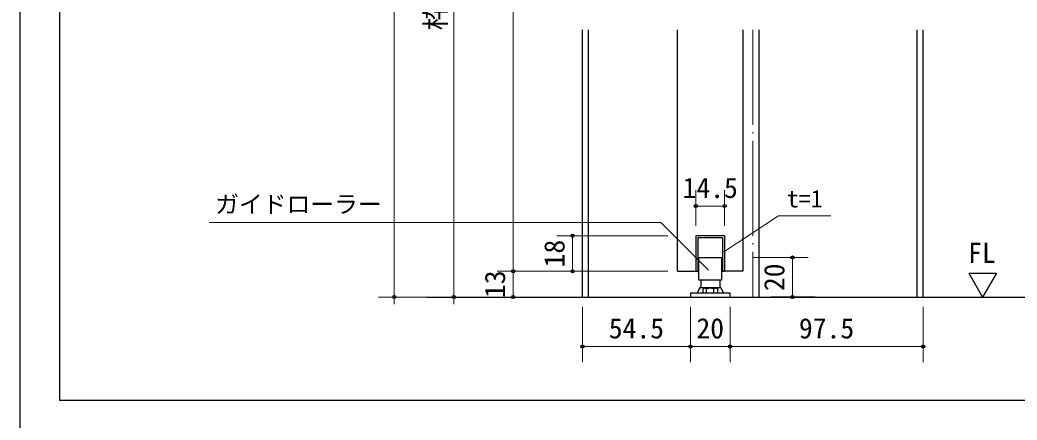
# Model space of a CAD drawing. Units: millimetres at full size; details may follow other scales. Extents: x -800 to 800, y -560 to 560.
# Drawn here: x -800 to -297, y -34 to 168 of the extents above; entities that cross this region are included whole.
import ezdxf
from ezdxf.enums import TextEntityAlignment as Align

# ---------------------------------------------------------------- set-up
doc = ezdxf.new("R2010")
doc.units = ezdxf.units.MM
doc.header["$LTSCALE"] = 4
doc.header["$PDMODE"] = 32
doc.header["$PDSIZE"] = 1.6
doc.linetypes.add('USER11', pattern=[14.01, 12, -1, 0.01, -1])
doc.layers.add('0-0', color=7, linetype='Continuous', lineweight=25)
doc.layers.add('2-0', color=7, linetype='Continuous', lineweight=25)
doc.styles.add('ＭＳ ゴシック', font='')
doc.styles.get('ＭＳ ゴシック').set_extended_font_data('MS Gothic')

msp = doc.modelspace()

# ---------------------------------------------------------------- linework, layer by layer
at = {"layer": '0-0'}
for p, q in [((-800, 560), (-800, -560)), ((-780, 540), (-780, -24)), ((-780, -24), (152, -24))]:
    msp.add_line(p, q, dxfattribs=at)
at = {"layer": '2-0', "color": 4, "lineweight": 9}
for p, q in [((-610.998, 24.547), (-610.998, 428.203)), ((-580.998, 24.547), (-580.998, 392.204)), ((-458.748, 82.202), (-458.748, 64.202)), ((-444.249, 82.202), (-444.249, 64.202)), ((-458.748, 74.202), (-444.249, 74.202)), ((-704.556, 65.871), (-476.463, 65.871)), ((-476.463, 65.871), (-452.444, 41.854)), ((-417.06, 69.226), (-444.708, 51.129)), ((-390.641, 69.226), (-417.06, 69.226)), ((-528.998, 59.202), (-472.998, 59.202)), ((-520.998, 41.2), (-520.998, 59.202)), ((-401.998, 48.2), (-429.998, 48.2)), ((-409.998, 28.203), (-409.998, 48.2)), ((-558.998, 41.2), (-520.998, 41.2)), ((-558.998, 41.2), (-520.998, 41.2)), ((-550.998, 28.203), (-550.998, 41.2)), ((-528.998, 41.2), (-472.998, 41.2)), ((-618.998, 28.203), (-580.998, 28.203)), ((-588.998, 28.203), (-550.998, 28.203)), ((-558.998, 28.203), (-520.998, 28.203)), ((-401.998, 28.203), (-429.998, 28.203)), ((-515.998, -4.797), (-515.998, 23.203)), ((-461.498, -4.797), (-461.498, 23.203)), ((-441.497, -4.797), (-441.497, 23.203)), ((-344, -4.797), (-344, 23.203)), ((-515.998, 3.203), (-461.498, 3.203)), ((-461.498, 3.203), (-441.497, 3.203)), ((-441.497, 3.203), (-344, 3.203))]:
    msp.add_line(p, q, dxfattribs=at)
at = {"layer": '2-0'}
for p, q in [((-515.998, 28.203), (-515.998, 163.203)), ((-512.997, 28.203), (-512.997, 163.203)), ((-467.998, 41.2), (-467.998, 163.203)), ((-434.998, 163.203), (-434.998, 41.199)), ((-426.998, 163.203), (-426.998, 28.203)), ((-346.998, 28.203), (-346.998, 163.203)), ((-344, 28.203), (-344, 163.203)), ((-444.249, 59.202), (-458.748, 59.202)), ((-458.748, 59.202), (-458.748, 41.201)), ((-445.249, 58.201), (-457.75, 58.201)), ((-457.749, 58.201), (-457.749, 41.2)), ((-445.249, 58.201), (-445.249, 41.2)), ((-444.249, 59.202), (-444.249, 41.201)), ((-457.249, 36.701), (-457.249, 48.202)), ((-457.249, 48.2), (-445.749, 48.2)), ((-445.749, 48.2), (-445.749, 36.7)), ((-467.998, 41.2), (-458.748, 41.2)), ((-458.748, 41.2), (-457.749, 41.2)), ((-445.249, 41.2), (-444.247, 41.2)), ((-434.998, 41.2), (-444.249, 41.2)), ((-321.002, 40.325), (-314, 28.203)), ((-321.002, 40.325), (-307.005, 40.325)), ((-307.005, 40.325), (-314, 28.203)), ((-445.749, 36.701), (-457.249, 36.701)), ((-456.248, 36.701), (-456.248, 33.006)), ((-446.749, 36.701), (-446.749, 33.006)), ((-456.749, 33.005), (-458.17, 30.239)), ((-456.749, 33.005), (-446.248, 33.005)), ((-454.649, 32.701), (-455.252, 32.355)), ((-455.251, 32.354), (-455.251, 30.202)), ((-448.349, 32.701), (-454.65, 32.701)), ((-453.375, 32.354), (-453.501, 32.424)), ((-453.375, 30.201), (-453.375, 32.353)), ((-449.621, 32.354), (-449.495, 32.424)), ((-449.621, 30.201), (-449.621, 32.353)), ((-448.349, 32.701), (-447.744, 32.355)), ((-447.745, 30.201), (-447.745, 32.353)), ((-446.249, 33.005), (-444.806, 30.2)), ((-594.624, 28.203), (-116.768, 28.203)), ((-441.499, 30.201), (-461.499, 30.201)), ((-461.498, 30.201), (-461.498, 28.203)), ((-461.498, 28.203), (-441.497, 28.203)), ((-441.499, 28.203), (-441.499, 30.201)), ((-398.551, 28.203), (-420.997, 28.203))]:
    msp.add_line(p, q, dxfattribs=at)
at = {"layer": '2-0', "color": 4, "linetype": 'USER11', "lineweight": 9}
msp.add_line((-429.998, 163.203), (-429.998, 28.203), dxfattribs=at)
at = {"layer": '2-0', "color": 4, "lineweight": 9}
msp.add_lwpolyline([(-550.998, 37.544), (-550.998, 384.205), (-550.998, 392.204)], dxfattribs=at)
at = {"layer": '2-0'}
for centre, radius, start, end in [((-454.316, 31.03), 1.613, 114.55198, 120.13029), ((-454.316, 31.031), 1.612, 109.02344, 114.55039), ((-454.315, 31.029), 1.615, 103.54507, 109.02267), ((-454.314, 31.024), 1.619, 98.10811, 103.54497), ((-454.314, 31.021), 1.623, 92.69885, 98.10848), ((-454.314, 31.019), 1.625, 87.30055, 92.69945), ((-454.314, 31.019), 1.625, 81.89542, 87.30115), ((-454.313, 31.021), 1.623, 76.46664, 81.89581), ((-454.313, 31.024), 1.62, 71.00029, 76.46658), ((-454.312, 31.025), 1.619, 65.48723, 70.99958), ((-454.313, 31.023), 1.621, 59.92484, 65.48571), ((-451.495, 26.423), 6.221, 104.36922, 107.58114), ((-451.497, 26.429), 6.215, 101.16589, 104.36907), ((-451.498, 26.432), 6.212, 97.96997, 101.16579), ((-451.498, 26.434), 6.21, 94.77966, 97.96992), ((-451.498, 26.434), 6.21, 91.59283, 94.77963), ((-451.498, 26.434), 6.21, 88.40719, 91.59281), ((-451.498, 26.434), 6.21, 85.22037, 88.40717), ((-451.498, 26.434), 6.21, 82.03008, 85.22034), ((-451.498, 26.432), 6.212, 78.83421, 82.03003), ((-451.499, 26.429), 6.215, 75.63093, 78.83411), ((-451.5, 26.423), 6.221, 72.41886, 75.63078), ((-448.68, 31.019), 1.625, 114.53, 120.0763), ((-448.683, 31.025), 1.619, 109.02076, 114.52824), ((-448.683, 31.026), 1.617, 103.55115, 109.01974), ((-448.683, 31.025), 1.619, 98.11508, 103.55074), ((-448.683, 31.023), 1.62, 92.70184, 98.11509), ((-448.683, 31.022), 1.622, 87.29792, 92.70208), ((-448.683, 31.021), 1.622, 81.88882, 87.29817), ((-448.683, 31.022), 1.622, 76.46089, 81.88885), ((-448.683, 31.021), 1.622, 71.00321, 76.46051), ((-448.684, 31.019), 1.625, 65.50931, 71.00225), ((-448.687, 31.012), 1.633, 59.97865, 65.50763)]:
    msp.add_arc(centre, radius, start, end, dxfattribs=at)
at = {"layer": '2-0', "color": 4}
for p in [(-458.748, 74.202), (-444.249, 74.202), (-520.998, 59.202), (-409.998, 48.2), (-550.998, 41.2), (-520.998, 41.2), (-610.998, 28.203), (-580.998, 28.203), (-550.998, 28.203), (-409.998, 28.203), (-515.998, 3.203), (-461.498, 3.203), (-441.497, 3.203), (-344, 3.203)]:
    msp.add_point(p, dxfattribs=at)

# ---------------------------------------------------------------- texts
at = {"layer": '2-0', "style": 'ＭＳ ゴシック'}
for s, p in [('枠内 IH:1,864', (-581.998, 163.04)), ('18', (-521.998, 43.201)), ('13', (-551.998, 27.702)), ('20', (-410.998, 31.202))]:
    msp.add_text(s, height=10.26, rotation=90, dxfattribs=at).set_placement(p, align=Align.BOTTOM_LEFT)
for s, height, p in [('14.5', 10.26, (-465.498, 75.202)), ('ガイドローラー', 8.798, (-701.407, 68.087)), ('t=1', 8.798, (-412.775, 70.877)), ('FL', 10.26, (-321.34, 42.356)), ('54.5', 10.26, (-502.748, 4.203)), ('20', 10.26, (-458.498, 4.203)), ('97.5', 10.26, (-406.749, 4.203))]:
    msp.add_text(s, height=height, dxfattribs=at).set_placement(p, align=Align.BOTTOM_LEFT)

doc.saveas('drawing.dxf')
